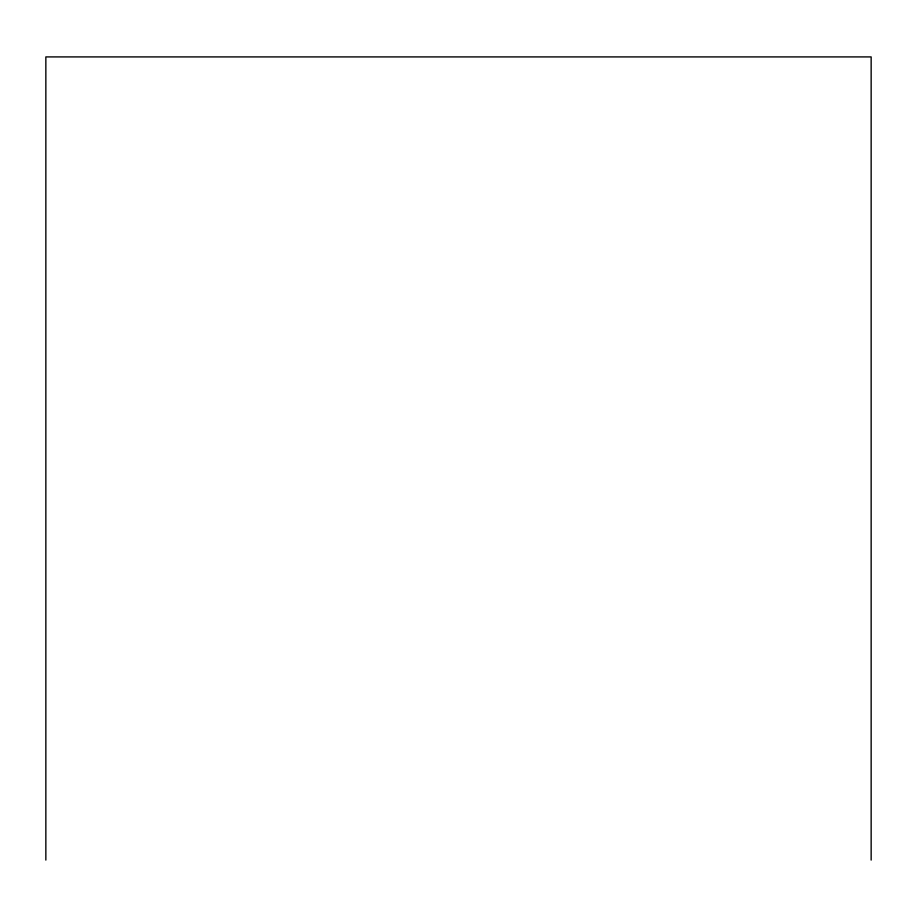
<?xml version="1.0" encoding="UTF-8"?>
<svg xmlns="http://www.w3.org/2000/svg" width="917" height="917" viewBox="0 0 917 917"><rect width="100%" height="100%" fill="white"/><g stroke="black" fill="none" stroke-linecap="round" stroke-linejoin="round"><path stroke-width="1.38" d="M871.15 860.089L871.15 56.911L45.85 56.911L45.85 860.089"/></g></svg>
